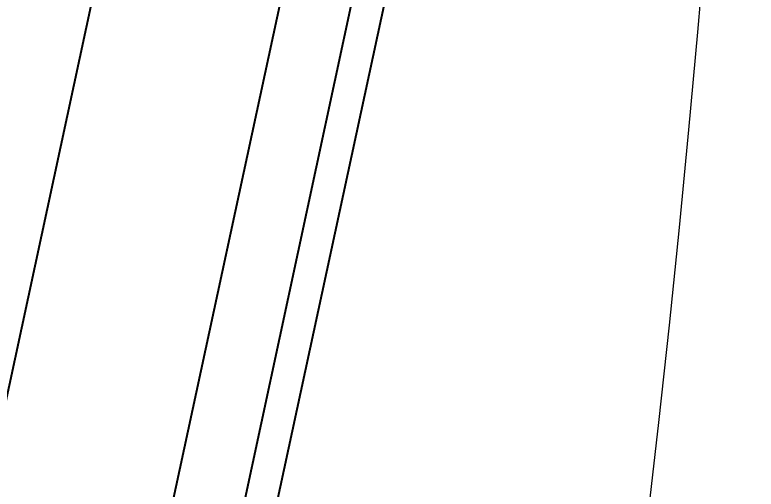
# Model space of a CAD drawing. Header units: millimetres. Extents: x -354900 to 8840672, y 0 to 292181.
# Drawn here: x -52842.9 to -52403.3, y 114347.8 to 114629.2 of the extents above; entities that cross this region are included whole.
import ezdxf
from ezdxf import colors
from ezdxf.entities.mleader import LeaderData, LeaderLine
from ezdxf.math import Vec2, Vec3

# ---------------------------------------------------------------- set-up
doc = ezdxf.new("R2010")
doc.units = ezdxf.units.MM
doc.header["$MEASUREMENT"] = 0
doc.layers.get('0').update_dxf_attribs({"color": 250, "lineweight": 9})
for name, color, linetype, lineweight in [('АР_Отметки', 250, 'Continuous', 15), ('АР_Размеры дверей', 15, 'Continuous', 0), ('АР_Сущ Несущая стена', 202, 'Continuous', 30)]:
    doc.layers.add(name, color=color, linetype=linetype, lineweight=lineweight)
doc.layers.add('Тонкая', color=7, linetype='Continuous')
doc.styles.add('ISOCPEUR', font='isocpeur.ttf', dxfattribs={"width": 0.7})

# ---------------------------------------------------------------- blocks, each defined once
blk = doc.blocks.new('_DotSmall')
at = {"color": 0, "linetype": 'ByBlock', "const_width": 0.5}
blk.add_lwpolyline([(-0.0625, 0, 1), (0.0625, 0, 1)], format="xyb", close=True, dxfattribs=at)
blk = doc.blocks.new('A$Cec9b444d')
at = {"layer": 'Тонкая', "color": 5, "ltscale": 100}
for p, q in [((6102.87, 197.19), (6535.88, 2208.24)), ((6208.05, 164.64), (6645.63, 2198.91)), ((6250, 163.09), (6686.3, 2190.9)), ((6269.35, 163.58), (6702.61, 2175.88))]:
    blk.add_line(p, q, dxfattribs=at)

msp = doc.modelspace()

# ---------------------------------------------------------------- linework, layer by layer
at = {"layer": 'АР_Сущ Несущая стена', "lineweight": 18, "ltscale": 100}
msp.add_arc((-62178.2, 115484.59), 9778.65, 272.592548, 356.635391, dxfattribs=at)

# ---------------------------------------------------------------- block references
at = {"layer": 'АР_Размеры дверей', "ltscale": 100}
msp.add_blockref('A$Cec9b444d', (-59297.94, 112591.66), dxfattribs=at)

# ---------------------------------------------------------------- leaders
at = {"layer": 'АР_Отметки'}
ml = msp.add_multileader_mtext('Standard', dxfattribs=at)
ml.set_content('Л.4', color=256, style='ISOCPEUR')
ml.set_leader_properties(color=256, linetype='Continuous', lineweight=-1)
ml.set_arrow_properties(name='DOTSMALL')
ml.build(insert=Vec2(0, 0))
ml.multileader.update_dxf_attribs({"has_text_frame": 1, "text_left_attachment_type": 4, "text_right_attachment_type": 4, "dogleg_length": 100, "arrow_head_size": 180})
ctx = ml.context
ctx.base_point, ctx.char_height, ctx.arrow_head_size, ctx.landing_gap_size, ctx.plane_origin = Vec3(-52760.67, 130115.22), 250, 180, 50, Vec3(-24642.21, 117978.47)
ctx.left_attachment, ctx.right_attachment = 4, 4
notes = []
notes.append((ctx, [(0, (0, 0, 0), (0, 0), (1, 0), 1, [])]))
ctx.mtext.insert, ctx.mtext.width, ctx.mtext.line_spacing_style, ctx.mtext.flow_direction = Vec3(-52710.67, 130448.56), 852.697, 2, 5
ml = msp.add_multileader_mtext('Standard', dxfattribs=at)
ml.set_content('+2,850', color=256, style='ISOCPEUR')
ml.set_leader_properties(color=256, linetype='Continuous', lineweight=-1)
ml.set_arrow_properties(name='DOTSMALL')
ml.build(insert=Vec2(0, 0))
ml.multileader.update_dxf_attribs({"has_text_frame": 1, "text_left_attachment_type": 4, "text_right_attachment_type": 4, "dogleg_length": 100, "arrow_head_size": 180})
ctx = ml.context
ctx.base_point, ctx.char_height, ctx.arrow_head_size, ctx.landing_gap_size, ctx.plane_origin = Vec3(-52884.64, 128037.66), 250, 180, 50, Vec3(-52324.72, 128976.95)
ctx.left_attachment, ctx.right_attachment = 4, 4
notes.append((ctx, [(0, (0, 0, 0), (0, 0), (1, 0), 1, [])]))
ctx.mtext.insert, ctx.mtext.width, ctx.mtext.line_spacing_style, ctx.mtext.flow_direction = Vec3(-52834.64, 128370.99), 852.697, 2, 5
for ctx, leaders in notes:
    for number, flags, end, landing, length, lines in leaders:
        leader = LeaderData()
        leader.index, (leader.has_last_leader_line, leader.has_dogleg_vector, leader.attachment_direction) = number, flags
        leader.last_leader_point, leader.dogleg_vector, leader.dogleg_length = Vec3(end), Vec3(landing), length
        for number, points, colour, breaks in lines:
            line = LeaderLine()
            line.index, line.vertices, line.color, line.breaks = number, Vec3.list(points), colors.encode_raw_color(colour), breaks
            leader.lines.append(line)
        ctx.leaders.append(leader)

doc.saveas('drawing.dxf')
